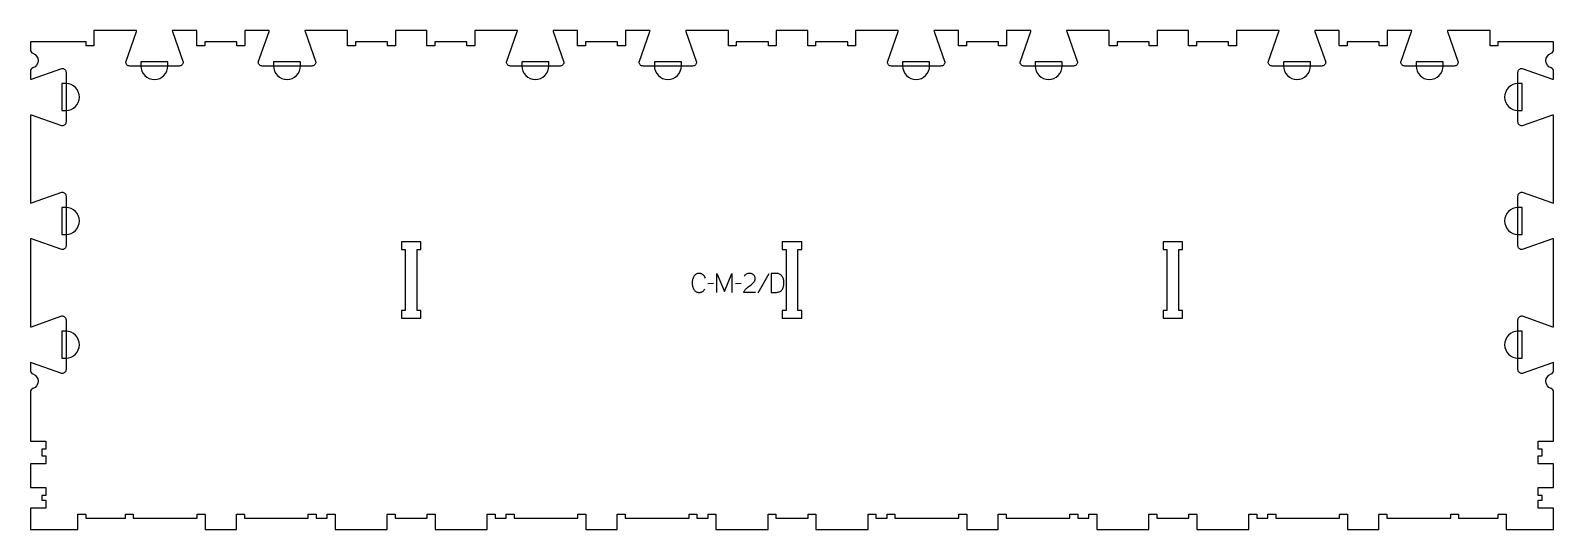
# Model space of a CAD drawing. Extents: x 0 to 2400, y 0 to 786.
import ezdxf

# ---------------------------------------------------------------- set-up
doc = ezdxf.new("R2010")
doc.units = 0
for name, color, linetype in [('1_ANYTOOL_1MMDEEP_LABELS_S', 2, 'CONTINUOUS'), ('3_ANYTOOL_CUTTHROUGH_INSID', 4, 'CONTINUOUS'), ('4_ANYTOOL_CUTTHROUGH_OUTSI', 5, 'CONTINUOUS'), ('5_ANYTOOL_HALF_MILL_9MM_IN', 3, 'CONTINUOUS')]:
    doc.layers.add(name, color=color, linetype=linetype)

msp = doc.modelspace()

# ---------------------------------------------------------------- linework, layer by layer
at = {"layer": '1_ANYTOOL_1MMDEEP_LABELS_S'}
for p, q in [((1076.007144, 387.053179), (1067.22143, 386.967465)), ((1119.507144, 387.053179), (1110.72143, 386.967465)), ((1163.307144, 402.696036), (1146.12143, 371.924608))]:
    msp.add_line(p, q, dxfattribs=at)
for points in [[(1063.364287, 395.667465, 0.059291), (1061.828126, 398.596882, 0.066881), (1059.614287, 401.046036, 0.04529), (1058.297301, 401.969914, 0.046757), (1056.83393, 402.637108, 0.04633), (1055.194017, 403.041439, 0.037303), (1053.507144, 403.167465, 0.054828), (1051.001503, 402.89188, 0.073548), (1048.65893, 401.994251, 0.073729), (1046.689608, 400.466018, 0.056205), (1045.17143, 398.474608, 0.033355), (1043.95026, 396.084732, 0.034965), (1043.066072, 393.551393, 0.034911), (1042.536045, 390.883386, 0.031589), (1042.364287, 388.167465, 0.032085), (1042.53879, 385.450836, 0.035383), (1043.076787, 382.783536, 0.035431), (1043.975275, 380.248379, 0.033598), (1045.214287, 377.860322, 0.058628), (1046.776488, 375.859437, 0.073381), (1048.798215, 374.340679, 0.072539), (1051.244188, 373.439625, 0.05208), (1053.850001, 373.167465, 0.033243), (1055.291376, 373.263401, 0.042283), (1056.700001, 373.574608, 0.042766), (1057.942698, 374.081697, 0.044269), (1059.078572, 374.796036, 0.055485), (1061.090367, 376.710937, 0.045948), (1062.678572, 378.996036)], [(1142.092858, 373.210322), (1123.792858, 373.253179, -0.034491), (1124.455636, 375.000511, -0.037732), (1125.362501, 376.633536, -0.037744), (1126.501795, 378.108172, -0.03482), (1127.842858, 379.403179, -0.00859), (1130.802083, 381.801762, -0.008791), (1133.842858, 384.096036, 0.020588), (1136.662147, 386.329479, 0.025206), (1139.264287, 388.810322, 0.046908), (1140.284882, 390.111564, 0.051091), (1141.032144, 391.585322, 0.050722), (1141.480877, 393.233497, 0.041139), (1141.62143, 394.938893, 0.039396), (1141.478785, 396.746479, 0.058519), (1140.989287, 398.485322, 0.060358), (1140.198729, 399.892438, 0.061397), (1139.092858, 401.067465, 0.048006), (1137.736901, 401.989424, 0.045901), (1136.232144, 402.642465, 0.045216), (1134.492083, 403.045024, 0.034258), (1132.707144, 403.167465, 0.055622), (1130.072573, 402.873478, 0.079896), (1127.628572, 401.892465, 0.080617), (1125.659185, 400.226765, 0.060287), (1124.22143, 398.067465)]]:
    msp.add_lwpolyline(points, format="xyb", dxfattribs=at)
msp.add_lwpolyline([(1081.150001, 373.167465), (1081.150001, 403.167465), (1093.150001, 374.796036), (1105.150001, 403.038893), (1105.150001, 373.167465)], dxfattribs=at)
msp.add_lwpolyline([(1166.735715, 403.167465), (1166.735715, 373.167465), (1175.264287, 373.253179, 0.046402), (1178.170661, 373.561355, 0.07465), (1180.900001, 374.549608, 0.077785), (1182.982986, 376.13863, 0.06915), (1184.52143, 378.267465, 0.029998), (1185.658955, 380.762781, 0.031416), (1186.482144, 383.378179, 0.031395), (1186.974788, 386.095502, 0.029153), (1187.135715, 388.853179, 0.03275), (1186.983235, 391.178601, 0.035889), (1186.514287, 393.460322, 0.03592), (1185.729428, 395.63569, 0.033706), (1184.650001, 397.681751, 0.042675), (1183.091518, 399.771502, 0.065683), (1181.130358, 401.469251, 0.068103), (1179.032632, 402.473158, 0.065471), (1176.742858, 402.888893, 0.005437), (1171.740737, 403.078948, 0.00471)], format="xyb", close=True, dxfattribs=at)
at = {"layer": '3_ANYTOOL_CUTTHROUGH_INSID'}
for points in [[(584.5, 453), (584.5, 440.5), (590.5, 440.5), (590.5, 345), (584.5, 345), (584.5, 332.5), (615, 332.5), (615, 345), (609, 345), (609, 440.5), (615, 440.5), (615, 453)], [(1184.5, 453), (1184.5, 440.5), (1190.5, 440.5), (1190.5, 345), (1184.5, 345), (1184.5, 332.5), (1215, 332.5), (1215, 345), (1209, 345), (1209, 440.5), (1215, 440.5), (1215, 453)], [(1784.5, 453), (1784.5, 440.5), (1790.5, 440.5), (1790.5, 345), (1784.5, 345), (1784.5, 332.5), (1815, 332.5), (1815, 345), (1809, 345), (1809, 440.5), (1815, 440.5), (1815, 453)]]:
    msp.add_lwpolyline(points, close=True, dxfattribs=at)
at = {"layer": '4_ANYTOOL_CUTTHROUGH_OUTSI'}
msp.add_lwpolyline([(149.75, 24), (161.75, 24, -0.414214), (162, 23.75), (162, 18), (262.5, 18), (262.5, 23.75, -0.414214), (262.75, 24), (274.75, 24, -0.414214), (275, 23.75), (275, 0), (324.5, 0), (324.5, 23.75, -0.414214), (324.75, 24), (336.75, 24, -0.414214), (337, 23.75), (337, 18), (437.5, 18), (437.5, 23.75, -0.414214), (437.75, 24), (449.75, 24, -0.414214), (450, 23.75), (450, 18), (467.5, 18), (467.5, 23.75, -0.414214), (467.75, 24), (479.75, 24, -0.414214), (480, 23.75), (480, 0), (562, 0), (562, 23.75, -0.414214), (562.25, 24), (574.25, 24, -0.414214), (574.5, 23.75), (574.5, 18), (625, 18), (625, 23.75, -0.414214), (625.25, 24), (637.25, 24, -0.414214), (637.5, 23.75), (637.5, 0), (719.5, 0), (719.5, 23.75, -0.414214), (719.75, 24), (731.75, 24, -0.414214), (732, 23.75), (732, 18), (749.5, 18), (749.5, 23.75, -0.414214), (749.75, 24), (761.75, 24, -0.414214), (762, 23.75), (762, 18), (862.5, 18), (862.5, 23.75, -0.414214), (862.75, 24), (874.75, 24, -0.414214), (875, 23.75), (875, 0), (924.5, 0), (924.5, 23.75, -0.414214), (924.75, 24), (936.75, 24, -0.414214), (937, 23.75), (937, 18), (1037.5, 18), (1037.5, 23.75, -0.414214), (1037.75, 24), (1049.75, 24, -0.414214), (1050, 23.75), (1050, 18), (1067.5, 18), (1067.5, 23.75, -0.414214), (1067.75, 24), (1079.75, 24, -0.414214), (1080, 23.75), (1080, 0), (1162, 0), (1162, 23.75, -0.414214), (1162.25, 24), (1174.25, 24, -0.414214), (1174.5, 23.75), (1174.5, 18), (1225, 18), (1225, 23.75, -0.414214), (1225.25, 24), (1237.25, 24, -0.414214), (1237.5, 23.75), (1237.5, 0), (1319.5, 0), (1319.5, 23.75, -0.414214), (1319.75, 24), (1331.75, 24, -0.414214), (1332, 23.75), (1332, 18), (1349.5, 18), (1349.5, 23.75, -0.414214), (1349.75, 24), (1361.75, 24, -0.414214), (1362, 23.75), (1362, 18), (1462.5, 18), (1462.5, 23.75, -0.414214), (1462.75, 24), (1474.75, 24, -0.414214), (1475, 23.75), (1475, 0), (1524.5, 0), (1524.5, 23.75, -0.414214), (1524.75, 24), (1536.75, 24, -0.414214), (1537, 23.75), (1537, 18), (1637.5, 18), (1637.5, 23.75, -0.414214), (1637.75, 24), (1649.75, 24, -0.414214), (1650, 23.75), (1650, 18), (1667.5, 18), (1667.5, 23.75, -0.414214), (1667.75, 24), (1679.75, 24, -0.414214), (1680, 23.75), (1680, 0), (1762, 0), (1762, 23.75, -0.414214), (1762.25, 24), (1774.25, 24, -0.414214), (1774.5, 23.75), (1774.5, 18), (1825, 18), (1825, 23.75, -0.414214), (1825.25, 24), (1837.25, 24, -0.414214), (1837.5, 23.75), (1837.5, 0), (1919.5, 0), (1919.5, 23.75, -0.414214), (1919.75, 24), (1931.75, 24, -0.414214), (1932, 23.75), (1932, 18), (1949.5, 18), (1949.5, 23.75, -0.414214), (1949.75, 24), (1961.75, 24, -0.414214), (1962, 23.75), (1962, 18), (2062.5, 18), (2062.5, 23.75, -0.414214), (2062.75, 24), (2074.75, 24, -0.414214), (2075, 23.75), (2075, 0), (2124.5, 0), (2124.5, 23.75, -0.414214), (2124.75, 24), (2136.75, 24, -0.414214), (2137, 23.75), (2137, 18), (2237.5, 18), (2237.5, 23.75, -0.414214), (2237.75, 24), (2249.75, 24, -0.414214), (2250, 23.75), (2250, 18), (2312.5, 18), (2312.5, 23.75, -0.414214), (2312.75, 24), (2324.75, 24, -0.414214), (2325, 23.75), (2325, 0), (2399.5, 0), (2399.5, 33.5), (2375.75, 33.5, -0.414214), (2375.5, 33.75), (2375.5, 45.75, -0.414214), (2375.75, 46), (2381.5, 46), (2381.5, 53.588), (2375.75, 53.588, -0.414214), (2375.5, 53.838), (2375.5, 65.838, -0.414214), (2375.75, 66.088), (2399.5, 66.088), (2399.5, 103.5), (2375.75, 103.5, -0.414214), (2375.5, 103.75), (2375.5, 115.75, -0.414214), (2375.75, 116), (2381.5, 116), (2381.5, 126.5), (2375.75, 126.5, -0.414214), (2375.5, 126.75), (2375.5, 138.75, -0.414214), (2375.75, 139), (2399.5, 139), (2399.5, 216.404437, 0.317837), (2395.666667, 221.825589, -0.707107), (2395.666667, 244.924411, 0.155096), (2398.444855, 247.025799, 0.155096), (2399.5, 250.345563), (2399.5, 262.744563, 0.061784), (2398.10513, 262.509569), (2349.832588, 245.614035, -0.084368), (2349.75, 245.6, -0.414214), (2343.5, 251.85), (2343.5, 329.85, -0.414214), (2349.75, 336.1, -0.084368), (2349.832588, 336.085965), (2398.116195, 319.186852, 0.0608), (2399.5, 318.955521), (2399.5, 457.644563, 0.061784), (2398.10513, 457.409569), (2349.832588, 440.514035, -0.084368), (2349.75, 440.5, -0.414214), (2343.5, 446.75), (2343.5, 524.75, -0.414214), (2349.75, 531, -0.084368), (2349.832588, 530.985965), (2398.116195, 514.086852, 0.0608), (2399.5, 513.855521), (2399.5, 652.544563, 0.061784), (2398.10513, 652.309569), (2349.832588, 635.414035, -0.084368), (2349.75, 635.4, -0.414214), (2343.5, 641.65), (2343.5, 719.65, -0.414214), (2349.75, 725.9, -0.084368), (2349.832588, 725.885965), (2398.116195, 708.986852, 0.0608), (2399.5, 708.755521), (2399.5, 721.154437, 0.317837), (2395.666667, 726.575589, -0.707107), (2395.666667, 749.674411, 0.155096), (2398.444855, 751.775799, 0.155096), (2399.5, 755.095563), (2399.5, 767.5), (2312, 767.5), (2312, 761.75, -0.414214), (2311.75, 761.5), (2299.75, 761.5, -0.414214), (2299.5, 761.75), (2299.5, 785.5), (2232.308521, 785.5, 0.06141), (2232.543431, 784.10513), (2249.438965, 735.832588, -0.084368), (2249.453, 735.75, -0.414214), (2243.203, 729.5), (2165.203, 729.5, -0.414214), (2158.953, 735.75, -0.084368), (2158.967035, 735.832588), (2175.866148, 784.116195, 0.061178), (2176.097563, 785.5), (2137.5, 785.5), (2137.5, 761.75, -0.414214), (2137.25, 761.5), (2125.25, 761.5, -0.414214), (2125, 761.75), (2125, 767.5), (2074.5, 767.5), (2074.5, 761.75, -0.414214), (2074.25, 761.5), (2062.25, 761.5, -0.414214), (2062, 761.75), (2062, 785.5), (2023.402521, 785.5, 0.06141), (2023.637431, 784.10513), (2040.532965, 735.832588, -0.084368), (2040.547, 735.75, -0.414214), (2034.297, 729.5), (1956.297, 729.5, -0.414214), (1950.047, 735.75, -0.084368), (1950.061035, 735.832588), (1966.960148, 784.116195, 0.061178), (1967.191563, 785.5), (1900, 785.5), (1900, 761.75, -0.414214), (1899.75, 761.5), (1887.75, 761.5, -0.414214), (1887.5, 761.75), (1887.5, 767.5), (1837, 767.5), (1837, 761.75, -0.414214), (1836.75, 761.5), (1824.75, 761.5, -0.414214), (1824.5, 761.75), (1824.5, 785.5), (1775, 785.5), (1775, 761.75, -0.414214), (1774.75, 761.5), (1762.75, 761.5, -0.414214), (1762.5, 761.75), (1762.5, 767.5), (1712, 767.5), (1712, 761.75, -0.414214), (1711.75, 761.5), (1699.75, 761.5, -0.414214), (1699.5, 761.75), (1699.5, 785.5), (1632.308521, 785.5, 0.06141), (1632.543431, 784.10513), (1649.438965, 735.832588, -0.084368), (1649.453, 735.75, -0.414214), (1643.203, 729.5), (1565.203, 729.5, -0.414214), (1558.953, 735.75, -0.084368), (1558.967035, 735.832588), (1575.866148, 784.116195, 0.061178), (1576.097563, 785.5), (1537.5, 785.5), (1537.5, 761.75, -0.414214), (1537.25, 761.5), (1525.25, 761.5, -0.414214), (1525, 761.75), (1525, 767.5), (1474.5, 767.5), (1474.5, 761.75, -0.414214), (1474.25, 761.5), (1462.25, 761.5, -0.414214), (1462, 761.75), (1462, 785.5), (1423.402521, 785.5, 0.06141), (1423.637431, 784.10513), (1440.532965, 735.832588, -0.084368), (1440.547, 735.75, -0.414214), (1434.297, 729.5), (1356.297, 729.5, -0.414214), (1350.047, 735.75, -0.084368), (1350.061035, 735.832588), (1366.960148, 784.116195, 0.061178), (1367.191563, 785.5), (1300, 785.5), (1300, 761.75, -0.414214), (1299.75, 761.5), (1287.75, 761.5, -0.414214), (1287.5, 761.75), (1287.5, 767.5), (1237, 767.5), (1237, 761.75, -0.414214), (1236.75, 761.5), (1224.75, 761.5, -0.414214), (1224.5, 761.75), (1224.5, 785.5), (1175, 785.5), (1175, 761.75, -0.414214), (1174.75, 761.5), (1162.75, 761.5, -0.414214), (1162.5, 761.75), (1162.5, 767.5), (1112, 767.5), (1112, 761.75, -0.414214), (1111.75, 761.5), (1099.75, 761.5, -0.414214), (1099.5, 761.75), (1099.5, 785.5), (1032.308521, 785.5, 0.06141), (1032.543431, 784.10513), (1049.438965, 735.832588, -0.084368), (1049.453, 735.75, -0.414214), (1043.203, 729.5), (965.203, 729.5, -0.414214), (958.953, 735.75, -0.084368), (958.967035, 735.832588), (975.866148, 784.116195, 0.061178), (976.097563, 785.5), (937.5, 785.5), (937.5, 761.75, -0.414214), (937.25, 761.5), (925.25, 761.5, -0.414214), (925, 761.75), (925, 767.5), (874.5, 767.5), (874.5, 761.75, -0.414214), (874.25, 761.5), (862.25, 761.5, -0.414214), (862, 761.75), (862, 785.5), (823.402521, 785.5, 0.06141), (823.637431, 784.10513), (840.532965, 735.832588, -0.084368), (840.547, 735.75, -0.414214), (834.297, 729.5), (756.297, 729.5, -0.414214), (750.047, 735.75, -0.084368), (750.061035, 735.832588), (766.960148, 784.116195, 0.061178), (767.191563, 785.5), (700, 785.5), (700, 761.75, -0.414214), (699.75, 761.5), (687.75, 761.5, -0.414214), (687.5, 761.75), (687.5, 767.5), (637, 767.5), (637, 761.75, -0.414214), (636.75, 761.5), (624.75, 761.5, -0.414214), (624.5, 761.75), (624.5, 785.5), (575, 785.5), (575, 761.75, -0.414214), (574.75, 761.5), (562.75, 761.5, -0.414214), (562.5, 761.75), (562.5, 767.5), (512, 767.5), (512, 761.75, -0.414214), (511.75, 761.5), (499.75, 761.5, -0.414214), (499.5, 761.75), (499.5, 785.5), (432.308521, 785.5, 0.06141), (432.543431, 784.10513), (449.438965, 735.832588, -0.084368), (449.453, 735.75, -0.414214), (443.203, 729.5), (365.203, 729.5, -0.414214), (358.953, 735.75, -0.084368), (358.967035, 735.832588), (375.866148, 784.116195, 0.061178), (376.097563, 785.5), (337.5, 785.5), (337.5, 761.75, -0.414214), (337.25, 761.5), (325.25, 761.5, -0.414214), (325, 761.75), (325, 767.5), (274.5, 767.5), (274.5, 761.75, -0.414214), (274.25, 761.5), (262.25, 761.5, -0.414214), (262, 761.75), (262, 785.5), (223.402521, 785.5, 0.06141), (223.637431, 784.10513), (240.532965, 735.832588, -0.084368), (240.547, 735.75, -0.414214), (234.297, 729.5), (156.297, 729.5, -0.414214), (150.047, 735.75, -0.084368), (150.061035, 735.832588), (166.960148, 784.116195, 0.061178), (167.191563, 785.5), (100, 785.5), (100, 761.75, -0.414214), (99.75, 761.5), (87.75, 761.5, -0.414214), (87.5, 761.75), (87.5, 767.5), (0, 767.5), (0, 755.095563, 0.155096), (1.055145, 751.775799, 0.155096), (3.833333, 749.674411, -0.317837), (12, 738.125, -0.317837), (3.833333, 726.575589, 0.317837), (0, 721.154437), (0, 708.755521, 0.06141), (1.39487, 708.990431), (49.667412, 725.885965, -0.084368), (49.75, 725.9, -0.414214), (56, 719.65), (56, 641.65, -0.414214), (49.75, 635.4, -0.084368), (49.667412, 635.414035), (1.383805, 652.313148, 0.061178), (0, 652.544563), (0, 513.855521, 0.06141), (1.39487, 514.090431), (49.667412, 530.985965, -0.084368), (49.75, 531, -0.414214), (56, 524.75), (56, 446.75, -0.414214), (49.75, 440.5, -0.084368), (49.667412, 440.514035), (1.383805, 457.413148, 0.061178), (0, 457.644563), (0, 318.955521, 0.06141), (1.39487, 319.190431), (49.667412, 336.085965, -0.084368), (49.75, 336.1, -0.414214), (56, 329.85), (56, 251.85, -0.414214), (49.75, 245.6, -0.084368), (49.667412, 245.614035), (1.383805, 262.513148, 0.061178), (0, 262.744563), (0, 250.345563, 0.155096), (1.055145, 247.025799, 0.155096), (3.833333, 244.924411, -0.317837), (12, 233.375, -0.317837), (3.833333, 221.825589, 0.317837), (0, 216.404437), (0, 139), (23.75, 139, -0.414214), (24, 138.75), (24, 126.75, -0.414214), (23.75, 126.5), (18, 126.5), (18, 116), (23.75, 116, -0.414214), (24, 115.75), (24, 103.75, -0.414214), (23.75, 103.5), (0, 103.5), (0, 66.088), (23.75, 66.088, -0.414214), (24, 65.838), (24, 53.838, -0.414214), (23.75, 53.588), (18, 53.588), (18, 46), (23.75, 46, -0.414214), (24, 45.75), (24, 33.75, -0.414214), (23.75, 33.5), (0, 33.5), (0, 0), (74.5, 0), (74.5, 23.75, -0.414214), (74.75, 24), (86.75, 24, -0.414214), (87, 23.75), (87, 18), (149.5, 18), (149.5, 23.75, -0.414214)], format="xyb", close=True, dxfattribs=at)
at = {"layer": '5_ANYTOOL_HALF_MILL_9MM_IN'}
for points in [[(174.047002, 729.74, 0.999765), (216.547, 729.75), (216.547, 736), (174.047, 736)], [(382.953, 730), (382.953, 729.75, 1), (425.453, 729.75), (425.453, 736), (382.953, 736)], [(774.047002, 729.74, 0.999765), (816.547, 729.75), (816.547, 736), (774.047, 736)], [(982.953, 730), (982.953, 729.75, 1), (1025.453, 729.75), (1025.453, 736), (982.953, 736)], [(1374.047002, 729.74, 0.999765), (1416.547, 729.75), (1416.547, 736), (1374.047, 736)], [(1582.953002, 729.74, 0.999765), (1625.453, 729.75), (1625.453, 736), (1582.953, 736)], [(1974.047002, 729.74, 0.999765), (2016.547, 729.75), (2016.547, 736), (1974.047, 736)], [(2182.953002, 729.74, 0.999765), (2225.453, 729.75), (2225.453, 736), (2182.953, 736)], [(55.75, 659.4, 1), (55.75, 701.9), (49.5, 701.9), (49.5, 659.4)], [(2344, 701.9), (2343.75, 701.9, 1), (2343.75, 659.4), (2350, 659.4), (2350, 701.9)], [(55.75, 464.5, 1), (55.75, 507), (49.5, 507), (49.5, 464.5)], [(2344, 507), (2343.75, 507, 1), (2343.75, 464.5), (2350, 464.5), (2350, 507)], [(55.75, 269.6, 1), (55.75, 312.1), (49.5, 312.1), (49.5, 269.6)], [(2344, 312.1), (2343.75, 312.1, 1), (2343.75, 269.6), (2350, 269.6), (2350, 312.1)]]:
    msp.add_lwpolyline(points, format="xyb", close=True, dxfattribs=at)

doc.saveas('drawing.dxf')
